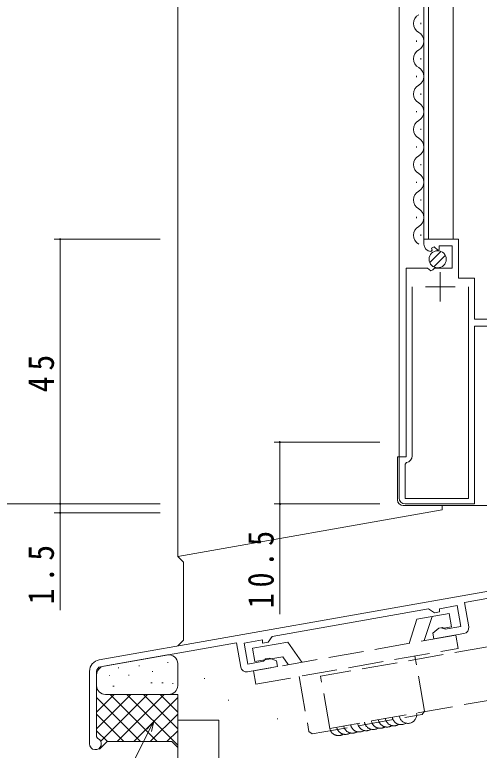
# Model space of a CAD drawing. Units: millimetres, scale not verified. Extents: x -567 to 567, y -403 to 403.
# Drawn here: x -480.5 to -401.4, y -201.6 to -76.5 of the extents above; entities that cross this region are included whole.
import ezdxf

# ---------------------------------------------------------------- set-up
doc = ezdxf.new("R2010")
doc.units = ezdxf.units.MM
doc.header["$LTSCALE"] = 2
doc.linetypes.add('USER3', pattern=[4, 3, -1])
for name, color, linetype, lineweight in [('0-3_YKK_11', 7, 'Continuous', 18), ('0-4_YKK_12', 2, 'Continuous', 18), ('0-5_YSS_K', 3, 'Continuous', 18), ('0-6_YKK_13', 4, 'Continuous', 18), ('0-7_YKK_D', 6, 'Continuous', 18)]:
    doc.layers.add(name, color=color, linetype=linetype, lineweight=lineweight)
doc.styles.add('ＭＳ ゴシック', font='')
doc.styles.get('ＭＳ ゴシック').set_extended_font_data('MS Gothic')

msp = doc.modelspace()

# ---------------------------------------------------------------- linework, layer by layer
at = {"layer": '0-3_YKK_11'}
for p, q in [((-410.828, -114.684), (-410.828, -115.488)), ((-404.928, -114.684), (-410.828, -114.684)), ((-404.928, -121.284), (-404.928, -114.684)), ((-409.52, -116.213), (-409.052, -115.943)), ((-409.435, -116.532), (-409.52, -116.213)), ((-409.052, -115.943), (-408.475, -116.52)), ((-408.228, -115.784), (-406.028, -115.784)), ((-408.228, -116.417), (-408.228, -115.784)), ((-406.028, -115.784), (-406.028, -119.584)), ((-409.646, -116.783), (-409.435, -116.532)), ((-408.475, -116.52), (-408.228, -116.417)), ((-410.197, -119.584), (-413.828, -119.584)), ((-413.828, -119.584), (-413.828, -151.684)), ((-409.656, -120.037), (-410.197, -119.584)), ((-409.328, -119.884), (-409.656, -120.037)), ((-409.028, -119.584), (-409.328, -119.884)), ((-406.028, -119.584), (-409.028, -119.584)), ((-408.028, -120.284), (-408.028, -125.284)), ((-402.228, -121.284), (-404.928, -121.284)), ((-402.228, -128.284), (-402.228, -121.284)), ((-412.828, -122.784), (-412.828, -151.484)), ((-412.828, -122.784), (-412.828, -151.484)), ((-410.528, -122.784), (-405.528, -122.784)), ((-403.228, -158.784), (-403.228, -122.784)), ((-389.528, -128.284), (-402.228, -128.284)), ((-402.228, -129.484), (-389.228, -129.484)), ((-402.228, -159.684), (-402.228, -129.484)), ((-415.028, -151.684), (-415.028, -158.684)), ((-413.828, -151.684), (-415.028, -151.684)), ((-413.788, -152.66), (-414.028, -152.954)), ((-414.028, -152.954), (-414.028, -158.784)), ((-414.028, -158.784), (-403.228, -158.784)), ((-414.028, -159.684), (-402.228, -159.684)), ((-380.928, -171.184), (-466.071, -186.197)), ((-403.924, -176.458), (-379.728, -172.191)), ((-436.62, -182.223), (-410.03, -177.534)), ((-410.03, -177.534), (-409.045, -178.224)), ((-408.162, -177.51), (-405.152, -176.979)), ((-408.162, -178.068), (-408.162, -177.51)), ((-405.152, -176.979), (-404.527, -180.524)), ((-403.195, -180.594), (-403.924, -176.458)), ((-409.045, -178.224), (-408.162, -178.068)), ((-408.305, -180.835), (-409.301, -181.671)), ((-407.641, -180.718), (-408.305, -180.835)), ((-407.415, -180.856), (-407.641, -180.718)), ((-407.189, -180.994), (-407.415, -180.856)), ((-404.527, -180.524), (-407.189, -180.994)), ((-437.309, -183.208), (-436.62, -182.223)), ((-409.301, -181.671), (-409.127, -182.655)), ((-409.127, -182.655), (-404.006, -181.752)), ((-465.863, -187.379), (-442.726, -183.299)), ((-442.726, -183.299), (-441.996, -187.436)), ((-441.393, -183.369), (-438.306, -182.825)), ((-440.768, -186.914), (-441.393, -183.369)), ((-438.306, -182.825), (-438.306, -183.383)), ((-438.306, -183.383), (-437.309, -183.208)), ((-437.941, -186.238), (-438.106, -186.445)), ((-437.776, -186.031), (-437.941, -186.238)), ((-437.112, -185.914), (-437.776, -186.031)), ((-435.891, -186.359), (-437.112, -185.914)), ((-435.717, -187.344), (-435.891, -186.359)), ((-440.838, -188.247), (-435.717, -187.344)), ((-438.106, -186.445), (-440.768, -186.914)), ((-467.724, -188.167), (-467.724, -200.489)), ((-466.524, -199.289), (-466.524, -188.167)), ((-466.339, -199.566), (-466.524, -199.289))]:
    msp.add_line(p, q, dxfattribs=at)
for centre, radius, start, end in [((-409.528, -115.488), 1.3, 179.99998, 264.7841), ((-414.028, -151.484), 1.2, 281.53697, 359.99999), ((-414.028, -158.684), 1, 180.00001, 269.99999), ((-404.18, -180.768), 1, 280.00001, 10), ((-465.724, -188.167), 2, 99.99999, 180.00002), ((-465.724, -188.167), 0.8, 99.99999, 180.00002), ((-441.012, -187.262), 1, 190.00002, 280.00001), ((-466.724, -200.489), 1, 180.00002, 67.38012)]:
    msp.add_arc(centre, radius, start, end, dxfattribs=at)
at = {"layer": '0-4_YKK_12'}
for p, q in [((-415.028, -151.684), (-415.028, 46.816)), ((-410.828, -115.492), (-410.828, 46.816)), ((-410.028, -114.684), (-410.028, 46.816)), ((-405.828, -114.684), (-405.828, 46.816)), ((-411.328, -78.088), (-411.328, -77.888)), ((-412.088, -81.088), (-412.088, -80.888)), ((-411.328, -84.088), (-411.328, -83.888)), ((-412.088, -87.088), (-412.088, -86.888)), ((-411.328, -90.088), (-411.328, -89.888)), ((-412.088, -93.088), (-412.088, -92.888)), ((-411.328, -96.088), (-411.328, -95.888)), ((-412.088, -99.088), (-412.088, -98.888)), ((-411.328, -102.088), (-411.328, -101.888)), ((-412.088, -105.088), (-412.088, -104.888)), ((-411.328, -108.088), (-411.328, -107.888)), ((-412.088, -111.088), (-412.088, -110.888)), ((-411.328, -114.088), (-411.328, -113.888))]:
    msp.add_line(p, q, dxfattribs=at)
for centre, start, end in [((-410.869, -77.988), 119.20255, 240.79746), ((-412.546, -80.988), 299.20255, 60.79746), ((-410.869, -83.988), 119.20255, 240.79746), ((-412.546, -86.988), 299.20255, 60.79746), ((-410.869, -89.988), 119.20255, 240.79746), ((-412.546, -92.988), 299.20255, 60.79746), ((-410.869, -95.988), 119.20255, 240.79746), ((-412.546, -98.988), 299.20255, 60.79746), ((-410.869, -101.988), 119.20255, 240.79746), ((-412.546, -104.988), 299.20255, 60.79746), ((-410.869, -107.988), 119.20255, 240.79746), ((-412.546, -110.988), 299.20255, 60.79746), ((-410.869, -113.988), 119.20255, 240.79746)]:
    msp.add_arc(centre, 1.718, start, end, dxfattribs=at)
at = {"layer": '0-5_YSS_K'}
for p, q in [((-452.726, -168.613), (-452.726, 46.816)), ((-407.726, -159.984), (-407.726, -160.678)), ((-452.726, -168.613), (-407.726, -160.678)), ((-451.726, -169.613), (-452.726, -168.613)), ((-451.726, -169.613), (-451.726, -182.844)), ((-451.726, -182.844), (-452.726, -183.844)), ((-465.284, -187.277), (-454.487, -185.373)), ((-462.868, -187.564), (-462.768, -187.564)), ((-462.868, -187.564), (-462.768, -187.564)), ((-459.317, -187.205), (-459.217, -187.205)), ((-454.474, -186.668), (-454.374, -186.668)), ((-452.726, -186.85), (-452.726, -190.584)), ((-466.524, -190.584), (-466.524, -188.754)), ((-464.41, -188.854), (-464.31, -188.854)), ((-461.074, -188.783), (-460.974, -188.783)), ((-457.057, -188.173), (-456.957, -188.173)), ((-457.294, -190.088), (-457.094, -190.088)), ((-455.398, -190.128), (-455.198, -190.128)), ((-448.2, -189.399), (-448.1, -189.399)), ((-463.751, -190.693), (-463.551, -190.693)), ((-453.613, -190.252), (-453.513, -190.252)), ((-466.524, -197.913), (-460.694, -192.084)), ((-466.524, -195.085), (-463.523, -192.084)), ((-466.524, -192.605), (-459.043, -200.086)), ((-465.827, -200.045), (-457.866, -192.084)), ((-465.024, -192.084), (-452.726, -192.084)), ((-464.217, -192.084), (-456.214, -200.086)), ((-463.04, -200.086), (-455.038, -192.084)), ((-461.388, -192.084), (-452.728, -200.744)), ((-460.212, -200.086), (-452.726, -192.601)), ((-458.56, -192.084), (-452.726, -197.917)), ((-455.731, -192.084), (-452.726, -195.089)), ((-452.726, -192.084), (-452.726, -201.086)), ((-444.13, -193.038), (-444.03, -193.038)), ((-466.524, -195.434), (-461.871, -200.086)), ((-457.383, -200.086), (-452.726, -195.43)), ((-435.777, -196.248), (-435.677, -196.248)), ((-452.726, -196.488), (-445.726, -196.488)), ((-452.726, -196.488), (-452.726, -241.488)), ((-445.726, -196.488), (-445.726, -241.488)), ((-466.524, -198.262), (-464.699, -200.086)), ((-454.555, -200.086), (-452.726, -198.258)), ((-464.716, -200.086), (-466.021, -201.391))]:
    msp.add_line(p, q, dxfattribs=at)
at = {"layer": '0-5_YSS_K', "linetype": 'USER3'}
for p, q in [((-336.61, -172.808), (-428.401, -188.994)), ((-335.047, -181.672), (-426.838, -197.857)), ((-426.835, -197.857), (-428.398, -188.993))]:
    msp.add_line(p, q, dxfattribs=at)
at = {"layer": '0-5_YSS_K'}
msp.add_lwpolyline([(-464.716, -200.086), (-453.726, -200.086), (-452.726, -201.086)], dxfattribs=at)
for centre, start, end in [((-454.226, -186.85), 0, 100), ((-465.024, -188.754), 100, 180), ((-465.024, -190.584), 180, 270), ((-454.226, -190.584), 270, 0)]:
    msp.add_arc(centre, 1.5, start, end, dxfattribs=at)
at = {"layer": '0-5_YSS_K', "linetype": 'USER3'}
for centre, end in [((-417.089, -196.138), 303.57828), ((-415.907, -195.93), 303.57828), ((-414.725, -195.721), 303.57828), ((-413.543, -195.513), 10.0001), ((-424.179, -197.388), 303.57828), ((-422.997, -197.18), 303.57828), ((-421.816, -196.972), 303.57828), ((-420.634, -196.763), 303.57828), ((-419.452, -196.555), 303.57828), ((-418.27, -196.346), 303.57828), ((-425.361, -197.597), 303.57828)]:
    msp.add_arc(centre, 1.5, 190.0001, end, dxfattribs=at)
at = {"layer": '0-6_YKK_13'}
for p, q in [((-409.815, -118.643), (-407.918, -116.746)), ((-409.134, -119.377), (-407.185, -117.427)), ((-415.328, -151.684), (-414.328, -151.684)), ((-415.328, -158.984), (-415.328, -151.684)), ((-398.942, -159.984), (-414.328, -159.984))]:
    msp.add_line(p, q, dxfattribs=at)
at = {"layer": '0-6_YKK_13', "linetype": 'USER3'}
for p, q in [((-406.516, -178.336), (-412.023, -179.307)), ((-410.76, -182.943), (-409.429, -178.85)), ((-406.516, -178.336), (-406.117, -180.601)), ((-413.354, -183.401), (-412.023, -179.307)), ((-406.117, -180.601), (-407.786, -180.896)), ((-405.364, -181.992), (-439.832, -188.069)), ((-404.965, -184.257), (-405.364, -181.992)), ((-434, -183.182), (-440, -184.24)), ((-431.595, -186.617), (-434, -183.182)), ((-440, -184.24), (-439.6, -186.505)), ((-439.433, -190.335), (-404.965, -184.257)), ((-434.844, -185.667), (-439.6, -186.505)), ((-433.895, -187.023), (-434.844, -185.667)), ((-410.701, -194.915), (-412.351, -185.559)), ((-439.832, -188.069), (-439.433, -190.335)), ((-432.047, -189.032), (-430.397, -198.388)), ((-410.701, -194.915), (-411.107, -195.494)), ((-429.818, -198.793), (-411.107, -195.494)), ((-429.818, -198.793), (-430.397, -198.388))]:
    msp.add_line(p, q, dxfattribs=at)
at = {"layer": '0-6_YKK_13'}
msp.add_circle((-408.478, -118.084), 1.45, dxfattribs=at)
msp.add_arc((-414.328, -158.984), 1, 180, 270, dxfattribs=at)
at = {"layer": '0-7_YKK_D'}
for p, q in [((-455.726, -114.687), (-473.726, -114.687)), ((-472.726, -159.687), (-472.726, -114.687)), ((-418.328, -149.184), (-436.328, -149.184)), ((-435.328, -149.184), (-435.328, -159.687)), ((-472.726, -159.687), (-472.726, -157.987)), ((-455.726, -159.687), (-513.726, -159.687)), ((-455.726, -159.687), (-473.726, -159.687)), ((-455.726, -159.687), (-473.726, -159.687)), ((-418.328, -159.687), (-436.328, -159.687)), ((-435.328, -159.687), (-435.328, -178.427)), ((-455.726, -161.184), (-473.726, -161.184)), ((-457.972, -197.985), (-456.799, -196.673)), ((-456.799, -196.673), (-457.565, -198.191)), ((-456.799, -196.673), (-457.159, -198.396)), ((-457.565, -198.191), (-472.433, -227.611))]:
    msp.add_line(p, q, dxfattribs=at)
msp.add_lwpolyline([(-472.726, -159.687), (-472.726, -161.184), (-472.726, -177.784)], dxfattribs=at)
for centre, start, end in [((-472.726, -114.687), 90, 270), ((-472.726, -114.687), 270, 90), ((-435.328, -149.184), 90, 270), ((-435.328, -149.184), 270, 90), ((-472.726, -159.687), 90, 270), ((-472.726, -159.687), 90, 270), ((-472.726, -159.687), 270, 90), ((-472.726, -159.687), 270, 90), ((-435.328, -159.687), 90, 270), ((-435.328, -159.687), 270, 90), ((-472.726, -161.184), 90, 270), ((-472.726, -161.184), 270, 90)]:
    msp.add_arc(centre, 0.106, start, end, dxfattribs=at)

# ---------------------------------------------------------------- texts
at = {"layer": '0-7_YKK_D', "color": 7, "char_height": 4.399, "attachment_point": 7, "rotation": 90, "style": 'ＭＳ ゴシック'}
for s, insert in [('\\T1.37;\\W0.9;45', (-473.726, -140.707)), ('\\T1.39;\\W0.85;10.5', (-436.328, -177.427)), ('\\T1.38;\\W0.9;1.5', (-473.726, -176.784))]:
    msp.add_mtext(s, dxfattribs=dict(at, insert=insert))

doc.saveas('drawing.dxf')
